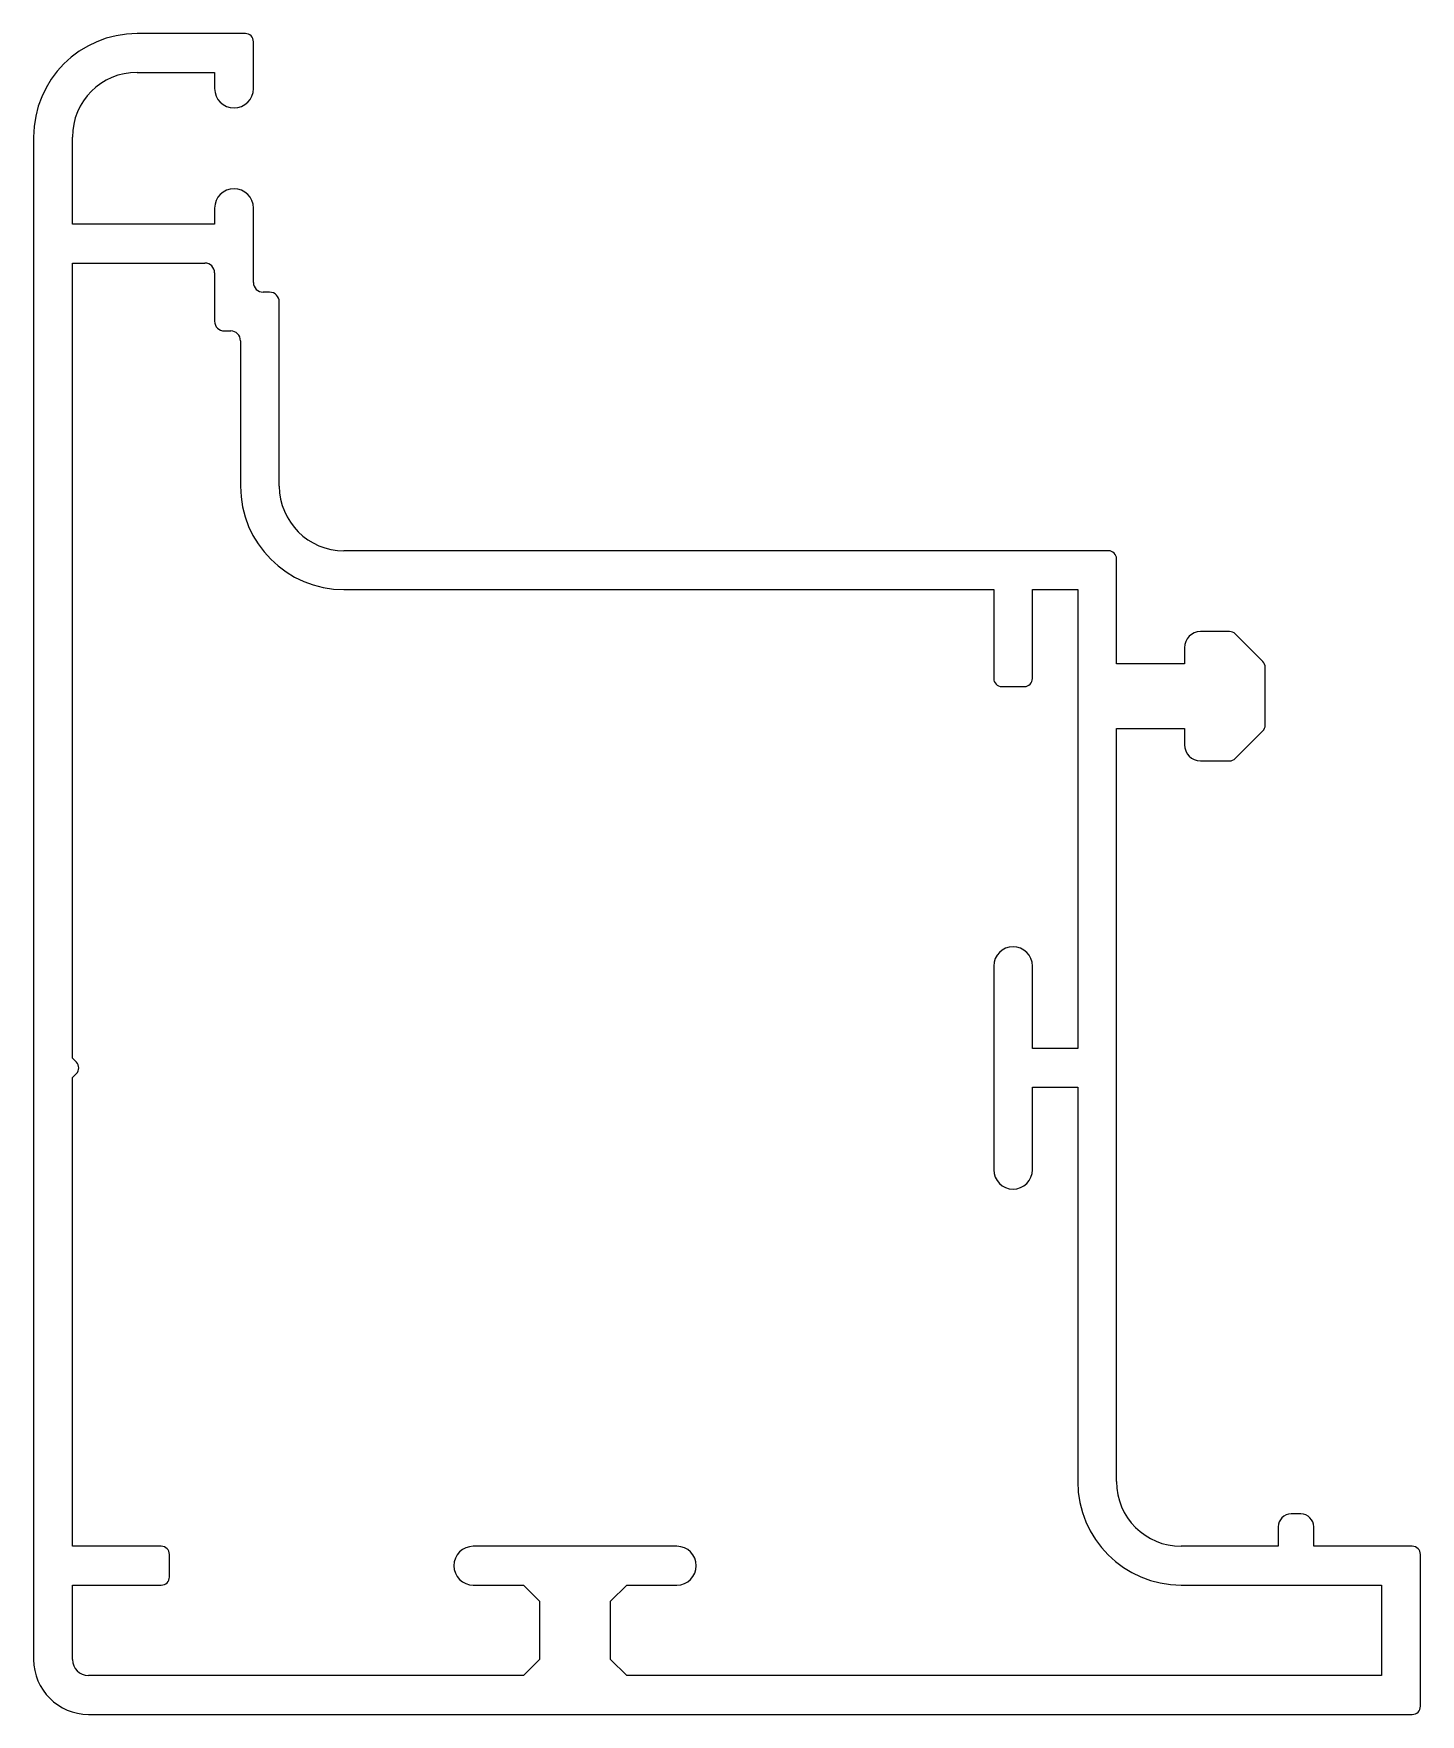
# Model space of a CAD drawing. Extents: x 1.4 to 44.3, y 0.9 to 52.9.
import ezdxf

# ---------------------------------------------------------------- set-up
doc = ezdxf.new("R2010")
doc.units = 0
doc.layers.get('0').update_dxf_attribs({"linetype": 'CONTINUOUS'})

msp = doc.modelspace()

# ---------------------------------------------------------------- linework, layer by layer
for p, q in [((7.933, 52.89), (4.583, 52.89)), ((8.183, 51.19), (8.183, 52.64)), ((4.583, 51.69), (6.983, 51.69)), ((6.983, 51.69), (6.983, 51.19)), ((1.383, 49.69), (1.383, 2.59)), ((2.583, 46.99), (2.583, 49.69)), ((6.983, 47.49), (6.983, 46.99)), ((8.183, 45.19), (8.183, 47.49)), ((6.983, 46.99), (2.583, 46.99)), ((2.583, 21.19), (2.583, 45.79)), ((2.583, 45.79), (6.683, 45.79)), ((6.983, 45.49), (6.983, 43.99)), ((8.683, 44.89), (8.483, 44.89)), ((8.983, 38.89), (8.983, 44.59)), ((7.283, 43.69), (7.483, 43.69)), ((7.783, 43.39), (7.783, 38.89)), ((34.633, 36.89), (10.983, 36.89)), ((34.883, 33.39), (34.883, 36.64)), ((10.983, 35.69), (31.083, 35.69)), ((31.083, 35.69), (31.083, 32.94)), ((32.283, 32.94), (32.283, 35.69)), ((32.283, 35.69), (33.683, 35.69)), ((33.683, 35.69), (33.683, 21.49)), ((38.379, 34.39), (37.483, 34.39)), ((36.983, 33.89), (36.983, 33.39)), ((39.41, 33.463), (38.556, 34.317)), ((36.983, 33.39), (34.883, 33.39)), ((39.483, 31.493), (39.483, 33.286)), ((31.333, 32.69), (32.033, 32.69)), ((34.883, 8.09), (34.883, 31.39)), ((34.883, 31.39), (36.983, 31.39)), ((36.983, 31.39), (36.983, 30.89)), ((38.556, 30.463), (39.41, 31.317)), ((37.483, 30.39), (38.379, 30.39)), ((31.083, 24.04), (31.083, 17.74)), ((32.283, 21.49), (32.283, 24.04)), ((33.683, 21.49), (32.283, 21.49)), ((2.706, 21.067), (2.583, 21.19)), ((2.583, 20.59), (2.706, 20.713)), ((2.583, 6.09), (2.583, 20.59)), ((32.283, 17.74), (32.283, 20.29)), ((32.283, 20.29), (33.683, 20.29)), ((33.683, 20.29), (33.683, 8.09)), ((40.583, 7.09), (40.283, 7.09)), ((39.883, 6.69), (39.883, 6.09)), ((40.983, 6.09), (40.983, 6.69)), ((5.333, 6.09), (2.583, 6.09)), ((5.583, 5.14), (5.583, 5.84)), ((21.283, 6.09), (14.983, 6.09)), ((39.883, 6.09), (36.883, 6.09)), ((44.033, 6.09), (40.983, 6.09)), ((44.283, 1.14), (44.283, 5.84)), ((2.583, 2.59), (2.583, 4.89)), ((2.583, 4.89), (5.333, 4.89)), ((14.983, 4.89), (16.533, 4.89)), ((16.533, 4.89), (17.033, 4.39)), ((19.233, 4.39), (19.733, 4.89)), ((19.733, 4.89), (21.283, 4.89)), ((36.883, 4.89), (43.083, 4.89)), ((43.083, 4.89), (43.083, 2.09)), ((17.033, 4.39), (17.033, 2.59)), ((19.233, 2.59), (19.233, 4.39)), ((16.533, 2.09), (3.083, 2.09)), ((17.033, 2.59), (16.533, 2.09)), ((19.733, 2.09), (19.233, 2.59)), ((43.083, 2.09), (19.733, 2.09)), ((3.083, 0.89), (44.033, 0.89))]:
    msp.add_line(p, q)
for centre, radius, start, end in [((4.583, 49.69), 3.2, 90, 180), ((7.933, 52.64), 0.25, 0, 90), ((4.583, 49.69), 2, 90, 180), ((7.583, 51.19), 0.6, 180, 0), ((7.583, 47.49), 0.6, 0, 180), ((6.683, 45.49), 0.3, 0, 90), ((8.483, 45.19), 0.3, 180, 270), ((8.683, 44.59), 0.3, 0, 90), ((7.283, 43.99), 0.3, 180, 270), ((7.483, 43.39), 0.3, 0, 90), ((10.983, 38.89), 3.2, 180, 270), ((10.983, 38.89), 2, 180, 270), ((34.633, 36.64), 0.25, 0, 90), ((37.483, 33.89), 0.5, 90, 180), ((38.379, 34.14), 0.25, 45, 90), ((39.233, 33.286), 0.25, 0, 45), ((31.333, 32.94), 0.25, 180, 270), ((32.033, 32.94), 0.25, 270, 0), ((39.233, 31.493), 0.25, 315, 0), ((37.483, 30.89), 0.5, 180, 270), ((38.379, 30.64), 0.25, 270, 315), ((31.683, 24.04), 0.6, 0, 180), ((2.529, 20.89), 0.25, 315, 45), ((31.683, 17.74), 0.6, 180, 0), ((36.883, 8.09), 3.2, 180, 270), ((36.883, 8.09), 2, 180, 270), ((40.283, 6.69), 0.4, 90, 180), ((40.583, 6.69), 0.4, 0, 90), ((5.333, 5.84), 0.25, 0, 90), ((14.983, 5.49), 0.6, 90, 270), ((21.283, 5.49), 0.6, 270, 90), ((44.033, 5.84), 0.25, 0, 90), ((5.333, 5.14), 0.25, 270, 0), ((3.083, 2.59), 1.7, 180, 270), ((3.083, 2.59), 0.5, 180, 270), ((44.033, 1.14), 0.25, 270, 0)]:
    msp.add_arc(centre, radius, start, end)

doc.saveas('drawing.dxf')
